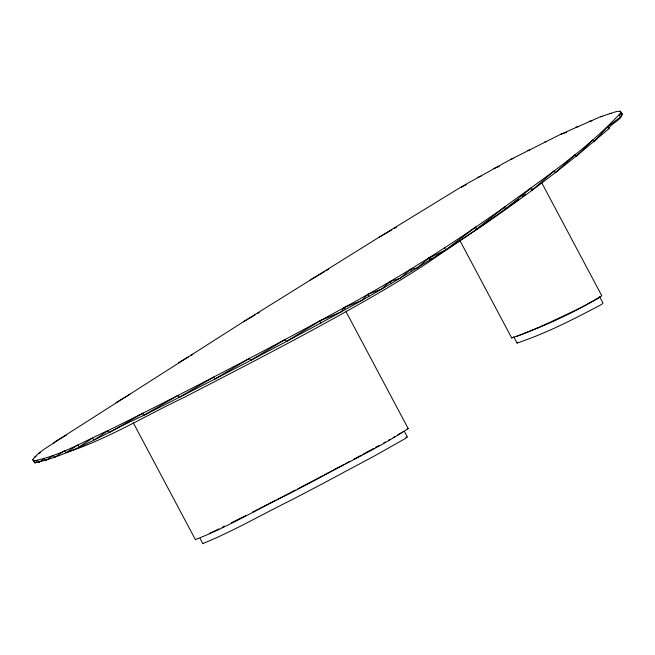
<?xml version="1.0" encoding="UTF-8"?>
<svg xmlns="http://www.w3.org/2000/svg" width="655" height="655" viewBox="0 0 655 655"><rect width="100%" height="100%" fill="white"/><g stroke="black" fill="none" stroke-linecap="round" stroke-linejoin="round"><path stroke-width="0.98" d="M33.847 461.759L33.88 460.858L32.75 459.761C38.219 451.737 47.643 447.48 55.249 441.781L243.464 321.728L378.656 237.511L462.504 186.167L510.687 159.443L560.836 134.209L600.586 116.705L616.281 111.571L620.138 111.235C627.416 117.736 610.345 123.066 609.06 128.421L608.552 128.888C532.793 194.584 449.133 251.111 361.847 300.391C289.903 340.502 216.756 378.434 143.273 415.63C107.551 431.694 73.401 454.111 34.928 462.905L32.75 459.761M599.743 296.879L603.018 303.036L602.33 303.822A6.959 0.549 -28 0 1 600.488 305.034C573.534 319.296 545.992 333.387 517.09 343.073L513.725 336.744M541.587 182.532L601.806 295.79C573.764 312.959 542.774 327.041 511.719 337.996L460.105 240.917M621.161 112.414C587.306 149.283 544.993 177.382 504.8 206.849C453.325 243.554 399.82 277.335 344.276 307.539C266.446 350.147 187.69 391.06 108.231 430.531C83.873 441.29 60.227 455.757 33.88 460.858L34.928 462.905L37.761 460.49L38.825 462.545L44.286 458.647L45.441 460.678L53.284 455.397L54.586 457.37L64.509 450.82L66.008 452.695L77.65 445.04L79.394 446.8L92.355 438.22L94.361 439.833L108.231 430.531L109.32 432.587L142.995 413.174L143.273 415.63L178.217 395.317L178.938 397.56L213.686 377.067L214.856 379.073L249.219 358.522L250.849 360.291L284.63 339.781L286.702 341.312L319.714 320.95L341.14 311.919L344.276 307.539L361.847 300.391L367.832 294.332L381.587 289.133L389.995 281.56L400.115 278.301L410.398 269.434L417.202 268.01L428.706 258.144L445.703 249.94L475.997 226.777L476.013 229.561L504.8 206.849L505.242 209.354L530.935 188.165L531.754 190.425L554.335 170.775L555.448 172.805L574.926 154.727L576.277 156.578L592.652 140.064L594.159 141.758L607.463 126.841L620.408 117.13L619.319 115.075L622.201 114.633L621.161 112.414L622.25 114.469M517.188 342.639L517.09 343.073M512.03 337.382L511.719 337.996M195.739 539.409C225.369 528.159 257.464 509.222 287.332 494.672A442.788 34.74 -28 0 0 317.921 478.699C347.936 462.102 379.671 447.34 408.212 428.599L346.077 311.739M599.685 297.1L599.055 297.665A6.959 0.549 -28 0 1 598.572 298.009M53.833 443.23L55.249 441.781L66.605 434.985M460.956 187.436L466.27 184.669M203.287 543.347C230.814 532.359 262.647 514.224 290.984 500.224A438.105 34.371 -28 0 0 321.245 484.413L375.2 455.552L404.986 438.711L407.402 437.032L404.569 431.694M518.408 199.48L483.808 224.452L425.807 263.99A173.837 13.64 -28 0 1 386.483 288.446C320.287 327.303 251.929 362.33 183.777 397.585C144.878 415.974 107.698 438.965 66.663 452.458M522.395 196.525L525.58 194.158M531.156 190.007L532.744 188.828M403.005 431.727L403.652 431.285M401.712 432.554L397.634 435.002M115.984 402.637L129.993 394.31M178.733 362.608L188.386 356.918M191.023 355.362L192.775 354.33M243.464 321.728L254.893 315.03M257.53 313.483L259.29 312.46M310.118 280.012L324.209 271.817M325.969 270.793L328.613 269.254M378.656 237.511L391.886 229.88M394.531 228.358L396.291 227.342M393.164 437.581L394.695 436.705M388.505 440.217L390.077 439.333M383.773 442.862L385.361 441.986M371.925 449.395L373.702 448.421M375.471 447.447L379.024 445.498M371.066 449.87L362.469 454.537M360.799 455.438L353.987 459.106M347.764 462.455L349.541 461.497M343.482 464.739L324.274 474.932M345.177 463.83L346.872 462.929M322.473 475.882L317.97 478.256A438.105 34.371 -28 0 1 297.788 488.826M277.761 499.2L287.709 494.067A438.105 34.371 -28 0 0 295.266 490.136M585.3 305.32L597.213 298.868A6.959 0.549 -28 0 0 597.95 298.418M268.935 503.744L276.001 500.109M258.668 509L268.051 504.194M252.388 512.185L257.767 509.451M580.035 307.989L584.432 305.762M242.072 517.401L245.461 515.69M234.212 521.339L241.22 517.827M576.171 309.897L579.257 308.366M231.534 522.674L233.336 521.781M222.07 527.341L224.501 526.153M575.393 310.282L551.575 321.572M213.98 531.27L218.835 528.929M210.001 533.162L213.186 531.647M550.667 321.982L539.818 326.861M538.909 327.263L522.723 334.066M477.569 177.513L481.204 176.08M38.801 453.293L40.602 452.597M493.78 168.515L499.233 166.419M519.087 335.45L521.798 334.435M510.687 159.443L513.479 158.404M405.953 437.409L406.82 437.09M34.404 457.215L36.066 456.609M527.815 150.535L529.674 149.872M517.049 336.162L518.408 335.688M544.69 142.045L546.597 141.406M560.836 134.209L566.542 132.457M407.238 428.796L408.212 428.599M575.802 127.25L578.75 126.464M589.181 121.363L592.145 120.733M600.586 116.705L602.51 116.459M609.707 113.405L611.623 113.462M432.636 258.406L428.706 258.144L429.795 260.199M609.06 128.421L607.463 126.841L608.552 128.888M444.614 247.885L445.703 249.94M410.398 269.434L411.487 271.489M389.995 281.56L391.084 283.615M367.832 294.332L368.921 296.387M344.276 307.539L345.365 309.586M319.714 320.95L320.803 323.005M200.086 538.484L202.886 543.765M133.358 422.958L195.493 539.818M621.399 113.323L620.138 111.235L621.399 113.323"/></g></svg>
